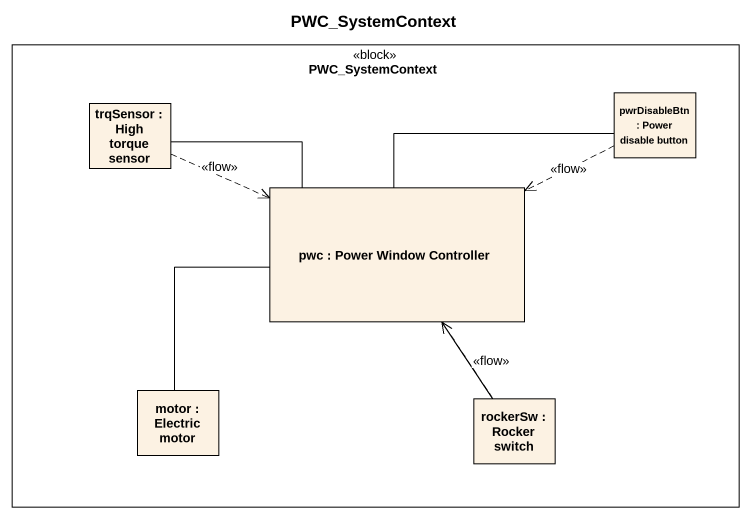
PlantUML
@startuml
title PWC_SystemContext
rectangle PWC_SystemContext <<block>> {
  rectangle "pwrDisableBtn : Power disable button" as pwrDisableBtn
  rectangle "trqSensor : High torque sensor" as trqSensor
  rectangle "pwc : Power Window Controller" as pwc
  rectangle "motor : Electric motor" as motor
  rectangle "rockerSw : Rocker switch" as rockerSw
}
pwrDisableBtn .left.> pwc : <<flow>>
pwrDisableBtn -left- pwc
trqSensor -right- pwc
trqSensor .right.> pwc : <<flow>>
motor -up- pwc
rockerSw .up.> pwc : <<flow>>
rockerSw -up- pwc
@enduml
